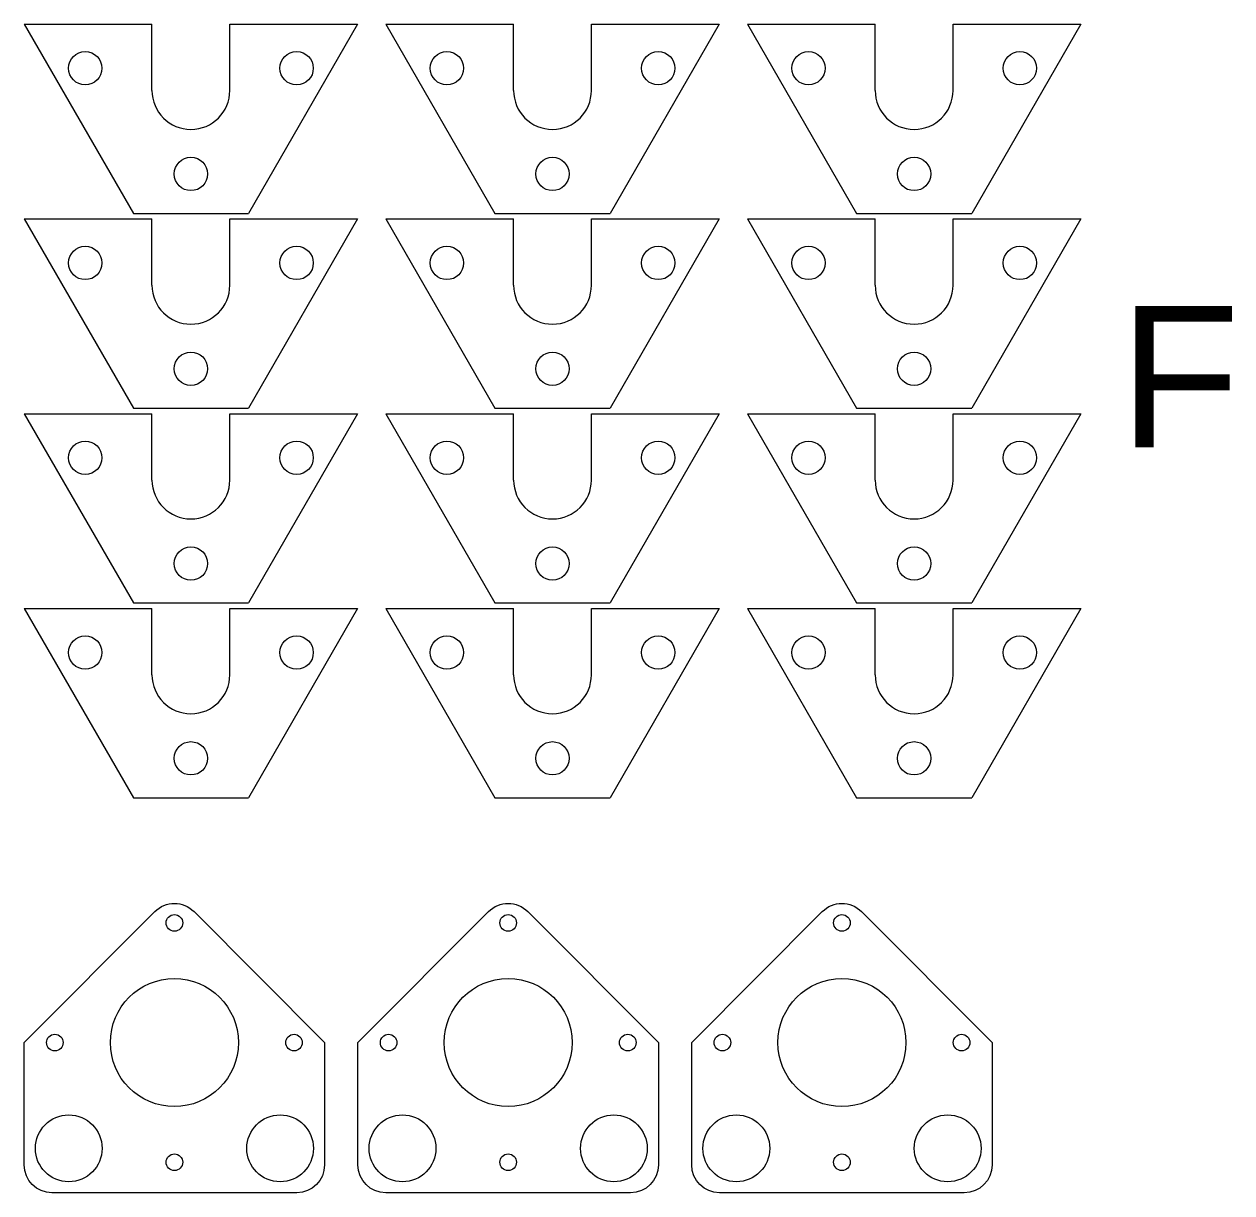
# Model space of a CAD drawing. Header units: millimetres. Extents: x -299 to 252, y -245 to 245.
# Drawn here: x 35 to 252.1, y 35 to 245 of the extents above; entities that cross this region are included whole.
import ezdxf

# ---------------------------------------------------------------- set-up
doc = ezdxf.new("R2010")
doc.units = ezdxf.units.MM
doc.header["$MEASUREMENT"] = 0
doc.styles.add('0', font='arial.ttf', dxfattribs={"height": 1})

msp = doc.modelspace()

# ---------------------------------------------------------------- linework, layer by layer
at = {"lineweight": 9}
for points in [[(35, 244.9986), (35, 244.9986), (54.6293, 210.9986), (54.6293, 210.9986)], [(57.9786, 233.0728), (57.9786, 233.0728), (57.9786, 244.9986), (57.9786, 244.9986)], [(71.9698, 233.0728), (71.9698, 233.0728), (71.9698, 244.9986), (71.9698, 244.9986)], [(94.9485, 244.9986), (94.9485, 244.9986), (75.3192, 210.9986), (75.3192, 210.9986)], [(100, 244.9986), (100, 244.9986), (119.6293, 210.9986), (119.6293, 210.9986)], [(122.9786, 233.0728), (122.9786, 233.0728), (122.9786, 244.9986), (122.9786, 244.9986)], [(136.9698, 233.0728), (136.9698, 233.0728), (136.9698, 244.9986), (136.9698, 244.9986)], [(159.9485, 244.9986), (159.9485, 244.9986), (140.3192, 210.9986), (140.3192, 210.9986)], [(165, 244.9986), (165, 244.9986), (184.6293, 210.9986), (184.6293, 210.9986)], [(187.9786, 233.0728), (187.9786, 233.0728), (187.9786, 244.9986), (187.9786, 244.9986)], [(201.9698, 233.0728), (201.9698, 233.0728), (201.9698, 244.9986), (201.9698, 244.9986)], [(224.9485, 244.9986), (224.9485, 244.9986), (205.3192, 210.9986), (205.3192, 210.9986)], [(35, 209.9986), (35, 209.9986), (54.6293, 175.9986), (54.6293, 175.9986)], [(57.9786, 198.0728), (57.9786, 198.0728), (57.9786, 209.9986), (57.9786, 209.9986)], [(71.9698, 198.0728), (71.9698, 198.0728), (71.9698, 209.9986), (71.9698, 209.9986)], [(94.9485, 209.9986), (94.9485, 209.9986), (75.3192, 175.9986), (75.3192, 175.9986)], [(100, 209.9986), (100, 209.9986), (119.6293, 175.9986), (119.6293, 175.9986)], [(122.9786, 198.0728), (122.9786, 198.0728), (122.9786, 209.9986), (122.9786, 209.9986)], [(136.9698, 198.0728), (136.9698, 198.0728), (136.9698, 209.9986), (136.9698, 209.9986)], [(159.9485, 209.9986), (159.9485, 209.9986), (140.3192, 175.9986), (140.3192, 175.9986)], [(165, 209.9986), (165, 209.9986), (184.6293, 175.9986), (184.6293, 175.9986)], [(187.9786, 198.0728), (187.9786, 198.0728), (187.9786, 209.9986), (187.9786, 209.9986)], [(201.9698, 198.0728), (201.9698, 198.0728), (201.9698, 209.9986), (201.9698, 209.9986)], [(224.9485, 209.9986), (224.9485, 209.9986), (205.3192, 175.9986), (205.3192, 175.9986)], [(35, 174.9986), (35, 174.9986), (54.6293, 140.9986), (54.6293, 140.9986)], [(57.9786, 163.0728), (57.9786, 163.0728), (57.9786, 174.9986), (57.9786, 174.9986)], [(71.9698, 163.0728), (71.9698, 163.0728), (71.9698, 174.9986), (71.9698, 174.9986)], [(94.9485, 174.9986), (94.9485, 174.9986), (75.3192, 140.9986), (75.3192, 140.9986)], [(100, 174.9986), (100, 174.9986), (119.6293, 140.9986), (119.6293, 140.9986)], [(122.9786, 163.0728), (122.9786, 163.0728), (122.9786, 174.9986), (122.9786, 174.9986)], [(136.9698, 163.0728), (136.9698, 163.0728), (136.9698, 174.9986), (136.9698, 174.9986)], [(159.9485, 174.9986), (159.9485, 174.9986), (140.3192, 140.9986), (140.3192, 140.9986)], [(165, 174.9986), (165, 174.9986), (184.6293, 140.9986), (184.6293, 140.9986)], [(187.9786, 163.0728), (187.9786, 163.0728), (187.9786, 174.9986), (187.9786, 174.9986)], [(201.9698, 163.0728), (201.9698, 163.0728), (201.9698, 174.9986), (201.9698, 174.9986)], [(224.9485, 174.9986), (224.9485, 174.9986), (205.3192, 140.9986), (205.3192, 140.9986)], [(35, 139.9986), (35, 139.9986), (54.6293, 105.9986), (54.6293, 105.9986)], [(57.9786, 128.0728), (57.9786, 128.0728), (57.9786, 139.9986), (57.9786, 139.9986)], [(71.9698, 128.0728), (71.9698, 128.0728), (71.9698, 139.9986), (71.9698, 139.9986)], [(94.9485, 139.9986), (94.9485, 139.9986), (75.3192, 105.9986), (75.3192, 105.9986)], [(100, 139.9986), (100, 139.9986), (119.6293, 105.9986), (119.6293, 105.9986)], [(122.9786, 128.0728), (122.9786, 128.0728), (122.9786, 139.9986), (122.9786, 139.9986)], [(136.9698, 128.0728), (136.9698, 128.0728), (136.9698, 139.9986), (136.9698, 139.9986)], [(159.9485, 139.9986), (159.9485, 139.9986), (140.3192, 105.9986), (140.3192, 105.9986)], [(165, 139.9986), (165, 139.9986), (184.6293, 105.9986), (184.6293, 105.9986)], [(187.9786, 128.0728), (187.9786, 128.0728), (187.9786, 139.9986), (187.9786, 139.9986)], [(201.9698, 128.0728), (201.9698, 128.0728), (201.9698, 139.9986), (201.9698, 139.9986)], [(224.9485, 139.9986), (224.9485, 139.9986), (205.3192, 105.9986), (205.3192, 105.9986)]]:
    msp.add_open_spline(points, degree=3, dxfattribs=at)
at = {"color": 250, "lineweight": 9}
for points in [[(35, 244.9986), (35, 244.9986), (57.9786, 244.9986), (57.9786, 244.9986)], [(71.9698, 244.9986), (71.9698, 244.9986), (94.9485, 244.9986), (94.9485, 244.9986)], [(100, 244.9986), (100, 244.9986), (122.9786, 244.9986), (122.9786, 244.9986)], [(136.9698, 244.9986), (136.9698, 244.9986), (159.9485, 244.9986), (159.9485, 244.9986)], [(165, 244.9986), (165, 244.9986), (187.9786, 244.9986), (187.9786, 244.9986)], [(201.9698, 244.9986), (201.9698, 244.9986), (224.9485, 244.9986), (224.9485, 244.9986)], [(54.6293, 210.9986), (54.6293, 210.9986), (75.3192, 210.9986), (75.3192, 210.9986)], [(119.6293, 210.9986), (119.6293, 210.9986), (140.3192, 210.9986), (140.3192, 210.9986)], [(184.6293, 210.9986), (184.6293, 210.9986), (205.3192, 210.9986), (205.3192, 210.9986)], [(35, 209.9986), (35, 209.9986), (57.9786, 209.9986), (57.9786, 209.9986)], [(71.9698, 209.9986), (71.9698, 209.9986), (94.9485, 209.9986), (94.9485, 209.9986)], [(100, 209.9986), (100, 209.9986), (122.9786, 209.9986), (122.9786, 209.9986)], [(136.9698, 209.9986), (136.9698, 209.9986), (159.9485, 209.9986), (159.9485, 209.9986)], [(165, 209.9986), (165, 209.9986), (187.9786, 209.9986), (187.9786, 209.9986)], [(201.9698, 209.9986), (201.9698, 209.9986), (224.9485, 209.9986), (224.9485, 209.9986)], [(54.6293, 175.9986), (54.6293, 175.9986), (75.3192, 175.9986), (75.3192, 175.9986)], [(119.6293, 175.9986), (119.6293, 175.9986), (140.3192, 175.9986), (140.3192, 175.9986)], [(184.6293, 175.9986), (184.6293, 175.9986), (205.3192, 175.9986), (205.3192, 175.9986)], [(35, 174.9986), (35, 174.9986), (57.9786, 174.9986), (57.9786, 174.9986)], [(71.9698, 174.9986), (71.9698, 174.9986), (94.9485, 174.9986), (94.9485, 174.9986)], [(100, 174.9986), (100, 174.9986), (122.9786, 174.9986), (122.9786, 174.9986)], [(136.9698, 174.9986), (136.9698, 174.9986), (159.9485, 174.9986), (159.9485, 174.9986)], [(165, 174.9986), (165, 174.9986), (187.9786, 174.9986), (187.9786, 174.9986)], [(201.9698, 174.9986), (201.9698, 174.9986), (224.9485, 174.9986), (224.9485, 174.9986)], [(35, 139.9986), (35, 139.9986), (57.9786, 139.9986), (57.9786, 139.9986)], [(54.6293, 140.9986), (54.6293, 140.9986), (75.3192, 140.9986), (75.3192, 140.9986)], [(71.9698, 139.9986), (71.9698, 139.9986), (94.9485, 139.9986), (94.9485, 139.9986)], [(100, 139.9986), (100, 139.9986), (122.9786, 139.9986), (122.9786, 139.9986)], [(119.6293, 140.9986), (119.6293, 140.9986), (140.3192, 140.9986), (140.3192, 140.9986)], [(136.9698, 139.9986), (136.9698, 139.9986), (159.9485, 139.9986), (159.9485, 139.9986)], [(165, 139.9986), (165, 139.9986), (187.9786, 139.9986), (187.9786, 139.9986)], [(184.6293, 140.9986), (184.6293, 140.9986), (205.3192, 140.9986), (205.3192, 140.9986)], [(201.9698, 139.9986), (201.9698, 139.9986), (224.9485, 139.9986), (224.9485, 139.9986)], [(54.6293, 105.9986), (54.6293, 105.9986), (75.3192, 105.9986), (75.3192, 105.9986)], [(119.6293, 105.9986), (119.6293, 105.9986), (140.3192, 105.9986), (140.3192, 105.9986)], [(184.6293, 105.9986), (184.6293, 105.9986), (205.3192, 105.9986), (205.3192, 105.9986)]]:
    msp.add_open_spline(points, degree=3, dxfattribs=at)
at = {"lineweight": 9}
for points, knots in [([(48.9828, 237.0839), (48.9828, 238.7381), (47.6419, 240.079), (45.9877, 240.079), (45.9877, 240.079), (44.3336, 240.079), (42.9926, 238.7381), (42.9926, 237.0839), (42.9926, 237.0839), (42.9926, 235.4298), (44.3336, 234.0888), (45.9877, 234.0888), (45.9877, 234.0888), (47.6419, 234.0888), (48.9828, 235.4298), (48.9828, 237.0839)], [0, 0, 0, 0, 0.2, 0.2, 0.2, 0.2, 0.4, 0.4, 0.4, 0.4, 0.6, 0.6, 0.6, 0.6, 1, 1, 1, 1]), ([(86.977, 237.0839), (86.977, 238.7381), (85.636, 240.079), (83.9819, 240.079), (83.9819, 240.079), (82.3278, 240.079), (80.9868, 238.7381), (80.9868, 237.0839), (80.9868, 237.0839), (80.9868, 235.4298), (82.3278, 234.0888), (83.9819, 234.0888), (83.9819, 234.0888), (85.636, 234.0888), (86.977, 235.4298), (86.977, 237.0839)], [0, 0, 0, 0, 0.2, 0.2, 0.2, 0.2, 0.4, 0.4, 0.4, 0.4, 0.6, 0.6, 0.6, 0.6, 1, 1, 1, 1]), ([(113.9828, 237.0839), (113.9828, 238.7381), (112.6419, 240.079), (110.9877, 240.079), (110.9877, 240.079), (109.3336, 240.079), (107.9926, 238.7381), (107.9926, 237.0839), (107.9926, 237.0839), (107.9926, 235.4298), (109.3336, 234.0888), (110.9877, 234.0888), (110.9877, 234.0888), (112.6419, 234.0888), (113.9828, 235.4298), (113.9828, 237.0839)], [0, 0, 0, 0, 0.2, 0.2, 0.2, 0.2, 0.4, 0.4, 0.4, 0.4, 0.6, 0.6, 0.6, 0.6, 1, 1, 1, 1]), ([(151.977, 237.0839), (151.977, 238.7381), (150.636, 240.079), (148.9819, 240.079), (148.9819, 240.079), (147.3278, 240.079), (145.9868, 238.7381), (145.9868, 237.0839), (145.9868, 237.0839), (145.9868, 235.4298), (147.3278, 234.0888), (148.9819, 234.0888), (148.9819, 234.0888), (150.636, 234.0888), (151.977, 235.4298), (151.977, 237.0839)], [0, 0, 0, 0, 0.2, 0.2, 0.2, 0.2, 0.4, 0.4, 0.4, 0.4, 0.6, 0.6, 0.6, 0.6, 1, 1, 1, 1]), ([(178.9828, 237.0839), (178.9828, 238.7381), (177.6419, 240.079), (175.9877, 240.079), (175.9877, 240.079), (174.3336, 240.079), (172.9926, 238.7381), (172.9926, 237.0839), (172.9926, 237.0839), (172.9926, 235.4298), (174.3336, 234.0888), (175.9877, 234.0888), (175.9877, 234.0888), (177.6419, 234.0888), (178.9828, 235.4298), (178.9828, 237.0839)], [0, 0, 0, 0, 0.2, 0.2, 0.2, 0.2, 0.4, 0.4, 0.4, 0.4, 0.6, 0.6, 0.6, 0.6, 1, 1, 1, 1]), ([(216.977, 237.0839), (216.977, 238.7381), (215.636, 240.079), (213.9819, 240.079), (213.9819, 240.079), (212.3278, 240.079), (210.9868, 238.7381), (210.9868, 237.0839), (210.9868, 237.0839), (210.9868, 235.4298), (212.3278, 234.0888), (213.9819, 234.0888), (213.9819, 234.0888), (215.636, 234.0888), (216.977, 235.4298), (216.977, 237.0839)], [0, 0, 0, 0, 0.2, 0.2, 0.2, 0.2, 0.4, 0.4, 0.4, 0.4, 0.6, 0.6, 0.6, 0.6, 1, 1, 1, 1]), ([(57.9786, 233.0834), (57.9786, 229.2198), (61.1107, 226.0878), (64.9742, 226.0878), (64.9742, 226.0878), (68.8378, 226.0878), (71.9698, 229.2198), (71.9698, 233.0834)], [0, 0, 0, 0, 0.33333333, 0.33333333, 0.33333333, 0.33333333, 1, 1, 1, 1]), ([(122.9786, 233.0834), (122.9786, 229.2198), (126.1107, 226.0878), (129.9742, 226.0878), (129.9742, 226.0878), (133.8378, 226.0878), (136.9698, 229.2198), (136.9698, 233.0834)], [0, 0, 0, 0, 0.33333333, 0.33333333, 0.33333333, 0.33333333, 1, 1, 1, 1]), ([(187.9786, 233.0834), (187.9786, 229.2198), (191.1107, 226.0878), (194.9742, 226.0878), (194.9742, 226.0878), (198.8378, 226.0878), (201.9698, 229.2198), (201.9698, 233.0834)], [0, 0, 0, 0, 0.33333333, 0.33333333, 0.33333333, 0.33333333, 1, 1, 1, 1]), ([(67.9693, 218.0763), (67.9693, 219.7304), (66.6284, 221.0713), (64.9742, 221.0713), (64.9742, 221.0713), (63.3201, 221.0713), (61.9791, 219.7304), (61.9791, 218.0763), (61.9791, 218.0763), (61.9791, 216.4221), (63.3201, 215.0812), (64.9742, 215.0812), (64.9742, 215.0812), (66.6284, 215.0812), (67.9693, 216.4221), (67.9693, 218.0763)], [0, 0, 0, 0, 0.2, 0.2, 0.2, 0.2, 0.4, 0.4, 0.4, 0.4, 0.6, 0.6, 0.6, 0.6, 1, 1, 1, 1]), ([(132.9693, 218.0763), (132.9693, 219.7304), (131.6284, 221.0713), (129.9742, 221.0713), (129.9742, 221.0713), (128.3201, 221.0713), (126.9791, 219.7304), (126.9791, 218.0763), (126.9791, 218.0763), (126.9791, 216.4221), (128.3201, 215.0812), (129.9742, 215.0812), (129.9742, 215.0812), (131.6284, 215.0812), (132.9693, 216.4221), (132.9693, 218.0763)], [0, 0, 0, 0, 0.2, 0.2, 0.2, 0.2, 0.4, 0.4, 0.4, 0.4, 0.6, 0.6, 0.6, 0.6, 1, 1, 1, 1]), ([(197.9693, 218.0763), (197.9693, 219.7304), (196.6284, 221.0713), (194.9742, 221.0713), (194.9742, 221.0713), (193.3201, 221.0713), (191.9791, 219.7304), (191.9791, 218.0763), (191.9791, 218.0763), (191.9791, 216.4221), (193.3201, 215.0812), (194.9742, 215.0812), (194.9742, 215.0812), (196.6284, 215.0812), (197.9693, 216.4221), (197.9693, 218.0763)], [0, 0, 0, 0, 0.2, 0.2, 0.2, 0.2, 0.4, 0.4, 0.4, 0.4, 0.6, 0.6, 0.6, 0.6, 1, 1, 1, 1]), ([(48.9828, 202.0839), (48.9828, 203.7381), (47.6419, 205.079), (45.9877, 205.079), (45.9877, 205.079), (44.3336, 205.079), (42.9926, 203.7381), (42.9926, 202.0839), (42.9926, 202.0839), (42.9926, 200.4298), (44.3336, 199.0888), (45.9877, 199.0888), (45.9877, 199.0888), (47.6419, 199.0888), (48.9828, 200.4298), (48.9828, 202.0839)], [0, 0, 0, 0, 0.2, 0.2, 0.2, 0.2, 0.4, 0.4, 0.4, 0.4, 0.6, 0.6, 0.6, 0.6, 1, 1, 1, 1]), ([(86.977, 202.0839), (86.977, 203.7381), (85.636, 205.079), (83.9819, 205.079), (83.9819, 205.079), (82.3278, 205.079), (80.9868, 203.7381), (80.9868, 202.0839), (80.9868, 202.0839), (80.9868, 200.4298), (82.3278, 199.0888), (83.9819, 199.0888), (83.9819, 199.0888), (85.636, 199.0888), (86.977, 200.4298), (86.977, 202.0839)], [0, 0, 0, 0, 0.2, 0.2, 0.2, 0.2, 0.4, 0.4, 0.4, 0.4, 0.6, 0.6, 0.6, 0.6, 1, 1, 1, 1]), ([(113.9828, 202.0839), (113.9828, 203.7381), (112.6419, 205.079), (110.9877, 205.079), (110.9877, 205.079), (109.3336, 205.079), (107.9926, 203.7381), (107.9926, 202.0839), (107.9926, 202.0839), (107.9926, 200.4298), (109.3336, 199.0888), (110.9877, 199.0888), (110.9877, 199.0888), (112.6419, 199.0888), (113.9828, 200.4298), (113.9828, 202.0839)], [0, 0, 0, 0, 0.2, 0.2, 0.2, 0.2, 0.4, 0.4, 0.4, 0.4, 0.6, 0.6, 0.6, 0.6, 1, 1, 1, 1]), ([(151.977, 202.0839), (151.977, 203.7381), (150.636, 205.079), (148.9819, 205.079), (148.9819, 205.079), (147.3278, 205.079), (145.9868, 203.7381), (145.9868, 202.0839), (145.9868, 202.0839), (145.9868, 200.4298), (147.3278, 199.0888), (148.9819, 199.0888), (148.9819, 199.0888), (150.636, 199.0888), (151.977, 200.4298), (151.977, 202.0839)], [0, 0, 0, 0, 0.2, 0.2, 0.2, 0.2, 0.4, 0.4, 0.4, 0.4, 0.6, 0.6, 0.6, 0.6, 1, 1, 1, 1]), ([(178.9828, 202.0839), (178.9828, 203.7381), (177.6419, 205.079), (175.9877, 205.079), (175.9877, 205.079), (174.3336, 205.079), (172.9926, 203.7381), (172.9926, 202.0839), (172.9926, 202.0839), (172.9926, 200.4298), (174.3336, 199.0888), (175.9877, 199.0888), (175.9877, 199.0888), (177.6419, 199.0888), (178.9828, 200.4298), (178.9828, 202.0839)], [0, 0, 0, 0, 0.2, 0.2, 0.2, 0.2, 0.4, 0.4, 0.4, 0.4, 0.6, 0.6, 0.6, 0.6, 1, 1, 1, 1]), ([(216.977, 202.0839), (216.977, 203.7381), (215.636, 205.079), (213.9819, 205.079), (213.9819, 205.079), (212.3278, 205.079), (210.9868, 203.7381), (210.9868, 202.0839), (210.9868, 202.0839), (210.9868, 200.4298), (212.3278, 199.0888), (213.9819, 199.0888), (213.9819, 199.0888), (215.636, 199.0888), (216.977, 200.4298), (216.977, 202.0839)], [0, 0, 0, 0, 0.2, 0.2, 0.2, 0.2, 0.4, 0.4, 0.4, 0.4, 0.6, 0.6, 0.6, 0.6, 1, 1, 1, 1]), ([(57.9786, 198.0834), (57.9786, 194.2198), (61.1107, 191.0878), (64.9742, 191.0878), (64.9742, 191.0878), (68.8378, 191.0878), (71.9698, 194.2198), (71.9698, 198.0834)], [0, 0, 0, 0, 0.33333333, 0.33333333, 0.33333333, 0.33333333, 1, 1, 1, 1]), ([(122.9786, 198.0834), (122.9786, 194.2198), (126.1107, 191.0878), (129.9742, 191.0878), (129.9742, 191.0878), (133.8378, 191.0878), (136.9698, 194.2198), (136.9698, 198.0834)], [0, 0, 0, 0, 0.33333333, 0.33333333, 0.33333333, 0.33333333, 1, 1, 1, 1]), ([(187.9786, 198.0834), (187.9786, 194.2198), (191.1107, 191.0878), (194.9742, 191.0878), (194.9742, 191.0878), (198.8378, 191.0878), (201.9698, 194.2198), (201.9698, 198.0834)], [0, 0, 0, 0, 0.33333333, 0.33333333, 0.33333333, 0.33333333, 1, 1, 1, 1]), ([(67.9693, 183.0763), (67.9693, 184.7304), (66.6284, 186.0713), (64.9742, 186.0713), (64.9742, 186.0713), (63.3201, 186.0713), (61.9791, 184.7304), (61.9791, 183.0763), (61.9791, 183.0763), (61.9791, 181.4221), (63.3201, 180.0812), (64.9742, 180.0812), (64.9742, 180.0812), (66.6284, 180.0812), (67.9693, 181.4221), (67.9693, 183.0763)], [0, 0, 0, 0, 0.2, 0.2, 0.2, 0.2, 0.4, 0.4, 0.4, 0.4, 0.6, 0.6, 0.6, 0.6, 1, 1, 1, 1]), ([(132.9693, 183.0763), (132.9693, 184.7304), (131.6284, 186.0713), (129.9742, 186.0713), (129.9742, 186.0713), (128.3201, 186.0713), (126.9791, 184.7304), (126.9791, 183.0763), (126.9791, 183.0763), (126.9791, 181.4221), (128.3201, 180.0812), (129.9742, 180.0812), (129.9742, 180.0812), (131.6284, 180.0812), (132.9693, 181.4221), (132.9693, 183.0763)], [0, 0, 0, 0, 0.2, 0.2, 0.2, 0.2, 0.4, 0.4, 0.4, 0.4, 0.6, 0.6, 0.6, 0.6, 1, 1, 1, 1]), ([(197.9693, 183.0763), (197.9693, 184.7304), (196.6284, 186.0713), (194.9742, 186.0713), (194.9742, 186.0713), (193.3201, 186.0713), (191.9791, 184.7304), (191.9791, 183.0763), (191.9791, 183.0763), (191.9791, 181.4221), (193.3201, 180.0812), (194.9742, 180.0812), (194.9742, 180.0812), (196.6284, 180.0812), (197.9693, 181.4221), (197.9693, 183.0763)], [0, 0, 0, 0, 0.2, 0.2, 0.2, 0.2, 0.4, 0.4, 0.4, 0.4, 0.6, 0.6, 0.6, 0.6, 1, 1, 1, 1]), ([(48.9828, 167.0839), (48.9828, 168.7381), (47.6419, 170.079), (45.9877, 170.079), (45.9877, 170.079), (44.3336, 170.079), (42.9926, 168.7381), (42.9926, 167.0839), (42.9926, 167.0839), (42.9926, 165.4298), (44.3336, 164.0888), (45.9877, 164.0888), (45.9877, 164.0888), (47.6419, 164.0888), (48.9828, 165.4298), (48.9828, 167.0839)], [0, 0, 0, 0, 0.2, 0.2, 0.2, 0.2, 0.4, 0.4, 0.4, 0.4, 0.6, 0.6, 0.6, 0.6, 1, 1, 1, 1]), ([(86.977, 167.0839), (86.977, 168.7381), (85.636, 170.079), (83.9819, 170.079), (83.9819, 170.079), (82.3278, 170.079), (80.9868, 168.7381), (80.9868, 167.0839), (80.9868, 167.0839), (80.9868, 165.4298), (82.3278, 164.0888), (83.9819, 164.0888), (83.9819, 164.0888), (85.636, 164.0888), (86.977, 165.4298), (86.977, 167.0839)], [0, 0, 0, 0, 0.2, 0.2, 0.2, 0.2, 0.4, 0.4, 0.4, 0.4, 0.6, 0.6, 0.6, 0.6, 1, 1, 1, 1]), ([(113.9828, 167.0839), (113.9828, 168.7381), (112.6419, 170.079), (110.9877, 170.079), (110.9877, 170.079), (109.3336, 170.079), (107.9926, 168.7381), (107.9926, 167.0839), (107.9926, 167.0839), (107.9926, 165.4298), (109.3336, 164.0888), (110.9877, 164.0888), (110.9877, 164.0888), (112.6419, 164.0888), (113.9828, 165.4298), (113.9828, 167.0839)], [0, 0, 0, 0, 0.2, 0.2, 0.2, 0.2, 0.4, 0.4, 0.4, 0.4, 0.6, 0.6, 0.6, 0.6, 1, 1, 1, 1]), ([(151.977, 167.0839), (151.977, 168.7381), (150.636, 170.079), (148.9819, 170.079), (148.9819, 170.079), (147.3278, 170.079), (145.9868, 168.7381), (145.9868, 167.0839), (145.9868, 167.0839), (145.9868, 165.4298), (147.3278, 164.0888), (148.9819, 164.0888), (148.9819, 164.0888), (150.636, 164.0888), (151.977, 165.4298), (151.977, 167.0839)], [0, 0, 0, 0, 0.2, 0.2, 0.2, 0.2, 0.4, 0.4, 0.4, 0.4, 0.6, 0.6, 0.6, 0.6, 1, 1, 1, 1]), ([(178.9828, 167.0839), (178.9828, 168.7381), (177.6419, 170.079), (175.9877, 170.079), (175.9877, 170.079), (174.3336, 170.079), (172.9926, 168.7381), (172.9926, 167.0839), (172.9926, 167.0839), (172.9926, 165.4298), (174.3336, 164.0888), (175.9877, 164.0888), (175.9877, 164.0888), (177.6419, 164.0888), (178.9828, 165.4298), (178.9828, 167.0839)], [0, 0, 0, 0, 0.2, 0.2, 0.2, 0.2, 0.4, 0.4, 0.4, 0.4, 0.6, 0.6, 0.6, 0.6, 1, 1, 1, 1]), ([(216.977, 167.0839), (216.977, 168.7381), (215.636, 170.079), (213.9819, 170.079), (213.9819, 170.079), (212.3278, 170.079), (210.9868, 168.7381), (210.9868, 167.0839), (210.9868, 167.0839), (210.9868, 165.4298), (212.3278, 164.0888), (213.9819, 164.0888), (213.9819, 164.0888), (215.636, 164.0888), (216.977, 165.4298), (216.977, 167.0839)], [0, 0, 0, 0, 0.2, 0.2, 0.2, 0.2, 0.4, 0.4, 0.4, 0.4, 0.6, 0.6, 0.6, 0.6, 1, 1, 1, 1]), ([(57.9786, 163.0834), (57.9786, 159.2198), (61.1107, 156.0878), (64.9742, 156.0878), (64.9742, 156.0878), (68.8378, 156.0878), (71.9698, 159.2198), (71.9698, 163.0834)], [0, 0, 0, 0, 0.33333333, 0.33333333, 0.33333333, 0.33333333, 1, 1, 1, 1]), ([(122.9786, 163.0834), (122.9786, 159.2198), (126.1107, 156.0878), (129.9742, 156.0878), (129.9742, 156.0878), (133.8378, 156.0878), (136.9698, 159.2198), (136.9698, 163.0834)], [0, 0, 0, 0, 0.33333333, 0.33333333, 0.33333333, 0.33333333, 1, 1, 1, 1]), ([(187.9786, 163.0834), (187.9786, 159.2198), (191.1107, 156.0878), (194.9742, 156.0878), (194.9742, 156.0878), (198.8378, 156.0878), (201.9698, 159.2198), (201.9698, 163.0834)], [0, 0, 0, 0, 0.33333333, 0.33333333, 0.33333333, 0.33333333, 1, 1, 1, 1]), ([(67.9693, 148.0763), (67.9693, 149.7304), (66.6284, 151.0713), (64.9742, 151.0713), (64.9742, 151.0713), (63.3201, 151.0713), (61.9791, 149.7304), (61.9791, 148.0763), (61.9791, 148.0763), (61.9791, 146.4221), (63.3201, 145.0812), (64.9742, 145.0812), (64.9742, 145.0812), (66.6284, 145.0812), (67.9693, 146.4221), (67.9693, 148.0763)], [0, 0, 0, 0, 0.2, 0.2, 0.2, 0.2, 0.4, 0.4, 0.4, 0.4, 0.6, 0.6, 0.6, 0.6, 1, 1, 1, 1]), ([(132.9693, 148.0763), (132.9693, 149.7304), (131.6284, 151.0713), (129.9742, 151.0713), (129.9742, 151.0713), (128.3201, 151.0713), (126.9791, 149.7304), (126.9791, 148.0763), (126.9791, 148.0763), (126.9791, 146.4221), (128.3201, 145.0812), (129.9742, 145.0812), (129.9742, 145.0812), (131.6284, 145.0812), (132.9693, 146.4221), (132.9693, 148.0763)], [0, 0, 0, 0, 0.2, 0.2, 0.2, 0.2, 0.4, 0.4, 0.4, 0.4, 0.6, 0.6, 0.6, 0.6, 1, 1, 1, 1]), ([(197.9693, 148.0763), (197.9693, 149.7304), (196.6284, 151.0713), (194.9742, 151.0713), (194.9742, 151.0713), (193.3201, 151.0713), (191.9791, 149.7304), (191.9791, 148.0763), (191.9791, 148.0763), (191.9791, 146.4221), (193.3201, 145.0812), (194.9742, 145.0812), (194.9742, 145.0812), (196.6284, 145.0812), (197.9693, 146.4221), (197.9693, 148.0763)], [0, 0, 0, 0, 0.2, 0.2, 0.2, 0.2, 0.4, 0.4, 0.4, 0.4, 0.6, 0.6, 0.6, 0.6, 1, 1, 1, 1]), ([(48.9828, 132.0839), (48.9828, 133.7381), (47.6419, 135.079), (45.9877, 135.079), (45.9877, 135.079), (44.3336, 135.079), (42.9926, 133.7381), (42.9926, 132.0839), (42.9926, 132.0839), (42.9926, 130.4298), (44.3336, 129.0888), (45.9877, 129.0888), (45.9877, 129.0888), (47.6419, 129.0888), (48.9828, 130.4298), (48.9828, 132.0839)], [0, 0, 0, 0, 0.2, 0.2, 0.2, 0.2, 0.4, 0.4, 0.4, 0.4, 0.6, 0.6, 0.6, 0.6, 1, 1, 1, 1]), ([(86.977, 132.0839), (86.977, 133.7381), (85.636, 135.079), (83.9819, 135.079), (83.9819, 135.079), (82.3278, 135.079), (80.9868, 133.7381), (80.9868, 132.0839), (80.9868, 132.0839), (80.9868, 130.4298), (82.3278, 129.0888), (83.9819, 129.0888), (83.9819, 129.0888), (85.636, 129.0888), (86.977, 130.4298), (86.977, 132.0839)], [0, 0, 0, 0, 0.2, 0.2, 0.2, 0.2, 0.4, 0.4, 0.4, 0.4, 0.6, 0.6, 0.6, 0.6, 1, 1, 1, 1]), ([(113.9828, 132.0839), (113.9828, 133.7381), (112.6419, 135.079), (110.9877, 135.079), (110.9877, 135.079), (109.3336, 135.079), (107.9926, 133.7381), (107.9926, 132.0839), (107.9926, 132.0839), (107.9926, 130.4298), (109.3336, 129.0888), (110.9877, 129.0888), (110.9877, 129.0888), (112.6419, 129.0888), (113.9828, 130.4298), (113.9828, 132.0839)], [0, 0, 0, 0, 0.2, 0.2, 0.2, 0.2, 0.4, 0.4, 0.4, 0.4, 0.6, 0.6, 0.6, 0.6, 1, 1, 1, 1]), ([(151.977, 132.0839), (151.977, 133.7381), (150.636, 135.079), (148.9819, 135.079), (148.9819, 135.079), (147.3278, 135.079), (145.9868, 133.7381), (145.9868, 132.0839), (145.9868, 132.0839), (145.9868, 130.4298), (147.3278, 129.0888), (148.9819, 129.0888), (148.9819, 129.0888), (150.636, 129.0888), (151.977, 130.4298), (151.977, 132.0839)], [0, 0, 0, 0, 0.2, 0.2, 0.2, 0.2, 0.4, 0.4, 0.4, 0.4, 0.6, 0.6, 0.6, 0.6, 1, 1, 1, 1]), ([(178.9828, 132.0839), (178.9828, 133.7381), (177.6419, 135.079), (175.9877, 135.079), (175.9877, 135.079), (174.3336, 135.079), (172.9926, 133.7381), (172.9926, 132.0839), (172.9926, 132.0839), (172.9926, 130.4298), (174.3336, 129.0888), (175.9877, 129.0888), (175.9877, 129.0888), (177.6419, 129.0888), (178.9828, 130.4298), (178.9828, 132.0839)], [0, 0, 0, 0, 0.2, 0.2, 0.2, 0.2, 0.4, 0.4, 0.4, 0.4, 0.6, 0.6, 0.6, 0.6, 1, 1, 1, 1]), ([(216.977, 132.0839), (216.977, 133.7381), (215.636, 135.079), (213.9819, 135.079), (213.9819, 135.079), (212.3278, 135.079), (210.9868, 133.7381), (210.9868, 132.0839), (210.9868, 132.0839), (210.9868, 130.4298), (212.3278, 129.0888), (213.9819, 129.0888), (213.9819, 129.0888), (215.636, 129.0888), (216.977, 130.4298), (216.977, 132.0839)], [0, 0, 0, 0, 0.2, 0.2, 0.2, 0.2, 0.4, 0.4, 0.4, 0.4, 0.6, 0.6, 0.6, 0.6, 1, 1, 1, 1]), ([(57.9786, 128.0834), (57.9786, 124.2198), (61.1107, 121.0878), (64.9742, 121.0878), (64.9742, 121.0878), (68.8378, 121.0878), (71.9698, 124.2198), (71.9698, 128.0834)], [0, 0, 0, 0, 0.33333333, 0.33333333, 0.33333333, 0.33333333, 1, 1, 1, 1]), ([(122.9786, 128.0834), (122.9786, 124.2198), (126.1107, 121.0878), (129.9742, 121.0878), (129.9742, 121.0878), (133.8378, 121.0878), (136.9698, 124.2198), (136.9698, 128.0834)], [0, 0, 0, 0, 0.33333333, 0.33333333, 0.33333333, 0.33333333, 1, 1, 1, 1]), ([(187.9786, 128.0834), (187.9786, 124.2198), (191.1107, 121.0878), (194.9742, 121.0878), (194.9742, 121.0878), (198.8378, 121.0878), (201.9698, 124.2198), (201.9698, 128.0834)], [0, 0, 0, 0, 0.33333333, 0.33333333, 0.33333333, 0.33333333, 1, 1, 1, 1]), ([(67.9693, 113.0763), (67.9693, 114.7304), (66.6284, 116.0713), (64.9742, 116.0713), (64.9742, 116.0713), (63.3201, 116.0713), (61.9791, 114.7304), (61.9791, 113.0763), (61.9791, 113.0763), (61.9791, 111.4221), (63.3201, 110.0812), (64.9742, 110.0812), (64.9742, 110.0812), (66.6284, 110.0812), (67.9693, 111.4221), (67.9693, 113.0763)], [0, 0, 0, 0, 0.2, 0.2, 0.2, 0.2, 0.4, 0.4, 0.4, 0.4, 0.6, 0.6, 0.6, 0.6, 1, 1, 1, 1]), ([(132.9693, 113.0763), (132.9693, 114.7304), (131.6284, 116.0713), (129.9742, 116.0713), (129.9742, 116.0713), (128.3201, 116.0713), (126.9791, 114.7304), (126.9791, 113.0763), (126.9791, 113.0763), (126.9791, 111.4221), (128.3201, 110.0812), (129.9742, 110.0812), (129.9742, 110.0812), (131.6284, 110.0812), (132.9693, 111.4221), (132.9693, 113.0763)], [0, 0, 0, 0, 0.2, 0.2, 0.2, 0.2, 0.4, 0.4, 0.4, 0.4, 0.6, 0.6, 0.6, 0.6, 1, 1, 1, 1]), ([(197.9693, 113.0763), (197.9693, 114.7304), (196.6284, 116.0713), (194.9742, 116.0713), (194.9742, 116.0713), (193.3201, 116.0713), (191.9791, 114.7304), (191.9791, 113.0763), (191.9791, 113.0763), (191.9791, 111.4221), (193.3201, 110.0812), (194.9742, 110.0812), (194.9742, 110.0812), (196.6284, 110.0812), (197.9693, 111.4221), (197.9693, 113.0763)], [0, 0, 0, 0, 0.2, 0.2, 0.2, 0.2, 0.4, 0.4, 0.4, 0.4, 0.6, 0.6, 0.6, 0.6, 1, 1, 1, 1]), ([(35, 62.039), (35, 62.039), (35, 40.0072), (35, 40.0072), (35, 40.0072), (35, 37.2493), (37.2461, 35), (40, 35), (40, 35), (40, 35), (84, 35), (84, 35), (84, 35), (86.7539, 35), (89, 37.2493), (89, 40.0072), (89, 40.0072), (89, 40.0072), (89, 62.039), (89, 62.039), (89, 62.039), (89, 62.039), (65.5355, 85.5374), (65.5355, 85.5374), (65.5355, 85.5374), (63.5882, 87.4875), (60.4118, 87.4875), (58.4645, 85.5374), (58.4645, 85.5374), (58.4645, 85.5374), (35, 62.039), (35, 62.039)], [0, 0, 0, 0, 0.11111111, 0.11111111, 0.11111111, 0.11111111, 0.22222222, 0.22222222, 0.22222222, 0.22222222, 0.33333333, 0.33333333, 0.33333333, 0.33333333, 0.44444444, 0.44444444, 0.44444444, 0.44444444, 0.55555556, 0.55555556, 0.55555556, 0.55555556, 0.66666667, 0.66666667, 0.66666667, 0.66666667, 0.77777778, 0.77777778, 0.77777778, 0.77777778, 1, 1, 1, 1]), ([(95, 62.039), (95, 62.039), (95, 40.0072), (95, 40.0072), (95, 40.0072), (95, 37.2493), (97.2461, 35), (100, 35), (100, 35), (100, 35), (144, 35), (144, 35), (144, 35), (146.7539, 35), (149, 37.2493), (149, 40.0072), (149, 40.0072), (149, 40.0072), (149, 62.039), (149, 62.039), (149, 62.039), (149, 62.039), (125.5355, 85.5374), (125.5355, 85.5374), (125.5355, 85.5374), (123.5882, 87.4875), (120.4118, 87.4875), (118.4645, 85.5374), (118.4645, 85.5374), (118.4645, 85.5374), (95, 62.039), (95, 62.039)], [0, 0, 0, 0, 0.11111111, 0.11111111, 0.11111111, 0.11111111, 0.22222222, 0.22222222, 0.22222222, 0.22222222, 0.33333333, 0.33333333, 0.33333333, 0.33333333, 0.44444444, 0.44444444, 0.44444444, 0.44444444, 0.55555556, 0.55555556, 0.55555556, 0.55555556, 0.66666667, 0.66666667, 0.66666667, 0.66666667, 0.77777778, 0.77777778, 0.77777778, 0.77777778, 1, 1, 1, 1]), ([(155, 62.039), (155, 62.039), (155, 40.0072), (155, 40.0072), (155, 40.0072), (155, 37.2493), (157.2461, 35), (160, 35), (160, 35), (160, 35), (204, 35), (204, 35), (204, 35), (206.7539, 35), (209, 37.2493), (209, 40.0072), (209, 40.0072), (209, 40.0072), (209, 62.039), (209, 62.039), (209, 62.039), (209, 62.039), (185.5355, 85.5374), (185.5355, 85.5374), (185.5355, 85.5374), (183.5882, 87.4875), (180.4118, 87.4875), (178.4645, 85.5374), (178.4645, 85.5374), (178.4645, 85.5374), (155, 62.039), (155, 62.039)], [0, 0, 0, 0, 0.11111111, 0.11111111, 0.11111111, 0.11111111, 0.22222222, 0.22222222, 0.22222222, 0.22222222, 0.33333333, 0.33333333, 0.33333333, 0.33333333, 0.44444444, 0.44444444, 0.44444444, 0.44444444, 0.55555556, 0.55555556, 0.55555556, 0.55555556, 0.66666667, 0.66666667, 0.66666667, 0.66666667, 0.77777778, 0.77777778, 0.77777778, 0.77777778, 1, 1, 1, 1]), ([(62.0019, 82.0149), (62.826, 82.0149), (63.4942, 82.683), (63.4942, 83.5072), (63.4942, 83.5072), (63.4942, 84.3313), (62.826, 84.9994), (62.0019, 84.9994), (62.0019, 84.9994), (61.1778, 84.9994), (60.5097, 84.3313), (60.5097, 83.5072), (60.5097, 83.5072), (60.5097, 82.683), (61.1778, 82.0149), (62.0019, 82.0149)], [0, 0, 0, 0, 0.2, 0.2, 0.2, 0.2, 0.4, 0.4, 0.4, 0.4, 0.6, 0.6, 0.6, 0.6, 1, 1, 1, 1]), ([(122.0019, 82.0149), (122.826, 82.0149), (123.4942, 82.683), (123.4942, 83.5072), (123.4942, 83.5072), (123.4942, 84.3313), (122.826, 84.9994), (122.0019, 84.9994), (122.0019, 84.9994), (121.1778, 84.9994), (120.5097, 84.3313), (120.5097, 83.5072), (120.5097, 83.5072), (120.5097, 82.683), (121.1778, 82.0149), (122.0019, 82.0149)], [0, 0, 0, 0, 0.2, 0.2, 0.2, 0.2, 0.4, 0.4, 0.4, 0.4, 0.6, 0.6, 0.6, 0.6, 1, 1, 1, 1]), ([(182.0019, 82.0149), (182.826, 82.0149), (183.4942, 82.683), (183.4942, 83.5072), (183.4942, 83.5072), (183.4942, 84.3313), (182.826, 84.9994), (182.0019, 84.9994), (182.0019, 84.9994), (181.1778, 84.9994), (180.5097, 84.3313), (180.5097, 83.5072), (180.5097, 83.5072), (180.5097, 82.683), (181.1778, 82.0149), (182.0019, 82.0149)], [0, 0, 0, 0, 0.2, 0.2, 0.2, 0.2, 0.4, 0.4, 0.4, 0.4, 0.6, 0.6, 0.6, 0.6, 1, 1, 1, 1]), ([(62.0019, 50.4977), (68.3554, 50.4977), (73.506, 55.6483), (73.506, 62.0018), (73.506, 62.0018), (73.506, 68.3554), (68.3554, 73.5059), (62.0019, 73.5059), (62.0019, 73.5059), (55.6484, 73.5059), (50.4978, 68.3554), (50.4978, 62.0018), (50.4978, 62.0018), (50.4978, 55.6483), (55.6484, 50.4977), (62.0019, 50.4977)], [0, 0, 0, 0, 0.2, 0.2, 0.2, 0.2, 0.4, 0.4, 0.4, 0.4, 0.6, 0.6, 0.6, 0.6, 1, 1, 1, 1]), ([(122.0019, 50.4977), (128.3554, 50.4977), (133.506, 55.6483), (133.506, 62.0018), (133.506, 62.0018), (133.506, 68.3554), (128.3554, 73.5059), (122.0019, 73.5059), (122.0019, 73.5059), (115.6484, 73.5059), (110.4978, 68.3554), (110.4978, 62.0018), (110.4978, 62.0018), (110.4978, 55.6483), (115.6484, 50.4977), (122.0019, 50.4977)], [0, 0, 0, 0, 0.2, 0.2, 0.2, 0.2, 0.4, 0.4, 0.4, 0.4, 0.6, 0.6, 0.6, 0.6, 1, 1, 1, 1]), ([(182.0019, 50.4977), (188.3554, 50.4977), (193.506, 55.6483), (193.506, 62.0018), (193.506, 62.0018), (193.506, 68.3554), (188.3554, 73.5059), (182.0019, 73.5059), (182.0019, 73.5059), (175.6484, 73.5059), (170.4978, 68.3554), (170.4978, 62.0018), (170.4978, 62.0018), (170.4978, 55.6483), (175.6484, 50.4977), (182.0019, 50.4977)], [0, 0, 0, 0, 0.2, 0.2, 0.2, 0.2, 0.4, 0.4, 0.4, 0.4, 0.6, 0.6, 0.6, 0.6, 1, 1, 1, 1]), ([(40.5177, 60.5096), (41.3419, 60.5096), (42.01, 61.1777), (42.01, 62.0018), (42.01, 62.0018), (42.01, 62.826), (41.3419, 63.4941), (40.5177, 63.4941), (40.5177, 63.4941), (39.6936, 63.4941), (39.0255, 62.826), (39.0255, 62.0018), (39.0255, 62.0018), (39.0255, 61.1777), (39.6936, 60.5096), (40.5177, 60.5096)], [0, 0, 0, 0, 0.2, 0.2, 0.2, 0.2, 0.4, 0.4, 0.4, 0.4, 0.6, 0.6, 0.6, 0.6, 1, 1, 1, 1]), ([(83.5072, 60.5096), (84.3314, 60.5096), (84.9995, 61.1777), (84.9995, 62.0018), (84.9995, 62.0018), (84.9995, 62.826), (84.3314, 63.4941), (83.5072, 63.4941), (83.5072, 63.4941), (82.6831, 63.4941), (82.015, 62.826), (82.015, 62.0018), (82.015, 62.0018), (82.015, 61.1777), (82.6831, 60.5096), (83.5072, 60.5096)], [0, 0, 0, 0, 0.2, 0.2, 0.2, 0.2, 0.4, 0.4, 0.4, 0.4, 0.6, 0.6, 0.6, 0.6, 1, 1, 1, 1]), ([(100.5177, 60.5096), (101.3419, 60.5096), (102.01, 61.1777), (102.01, 62.0018), (102.01, 62.0018), (102.01, 62.826), (101.3419, 63.4941), (100.5177, 63.4941), (100.5177, 63.4941), (99.6936, 63.4941), (99.0255, 62.826), (99.0255, 62.0018), (99.0255, 62.0018), (99.0255, 61.1777), (99.6936, 60.5096), (100.5177, 60.5096)], [0, 0, 0, 0, 0.2, 0.2, 0.2, 0.2, 0.4, 0.4, 0.4, 0.4, 0.6, 0.6, 0.6, 0.6, 1, 1, 1, 1]), ([(143.5072, 60.5096), (144.3314, 60.5096), (144.9995, 61.1777), (144.9995, 62.0018), (144.9995, 62.0018), (144.9995, 62.826), (144.3314, 63.4941), (143.5072, 63.4941), (143.5072, 63.4941), (142.6831, 63.4941), (142.015, 62.826), (142.015, 62.0018), (142.015, 62.0018), (142.015, 61.1777), (142.6831, 60.5096), (143.5072, 60.5096)], [0, 0, 0, 0, 0.2, 0.2, 0.2, 0.2, 0.4, 0.4, 0.4, 0.4, 0.6, 0.6, 0.6, 0.6, 1, 1, 1, 1]), ([(160.5177, 60.5096), (161.3419, 60.5096), (162.01, 61.1777), (162.01, 62.0018), (162.01, 62.0018), (162.01, 62.826), (161.3419, 63.4941), (160.5177, 63.4941), (160.5177, 63.4941), (159.6936, 63.4941), (159.0255, 62.826), (159.0255, 62.0018), (159.0255, 62.0018), (159.0255, 61.1777), (159.6936, 60.5096), (160.5177, 60.5096)], [0, 0, 0, 0, 0.2, 0.2, 0.2, 0.2, 0.4, 0.4, 0.4, 0.4, 0.6, 0.6, 0.6, 0.6, 1, 1, 1, 1]), ([(203.5072, 60.5096), (204.3314, 60.5096), (204.9995, 61.1777), (204.9995, 62.0018), (204.9995, 62.0018), (204.9995, 62.826), (204.3314, 63.4941), (203.5072, 63.4941), (203.5072, 63.4941), (202.6831, 63.4941), (202.015, 62.826), (202.015, 62.0018), (202.015, 62.0018), (202.015, 61.1777), (202.6831, 60.5096), (203.5072, 60.5096)], [0, 0, 0, 0, 0.2, 0.2, 0.2, 0.2, 0.4, 0.4, 0.4, 0.4, 0.6, 0.6, 0.6, 0.6, 1, 1, 1, 1]), ([(43.0154, 36.9934), (46.3295, 36.9934), (49.0162, 39.68), (49.0162, 42.9942), (49.0162, 42.9942), (49.0162, 46.3083), (46.3295, 48.9949), (43.0154, 48.9949), (43.0154, 48.9949), (39.7013, 48.9949), (37.0147, 46.3083), (37.0147, 42.9942), (37.0147, 42.9942), (37.0147, 39.68), (39.7013, 36.9934), (43.0154, 36.9934)], [0, 0, 0, 0, 0.2, 0.2, 0.2, 0.2, 0.4, 0.4, 0.4, 0.4, 0.6, 0.6, 0.6, 0.6, 1, 1, 1, 1]), ([(81.0096, 36.9934), (84.3237, 36.9934), (87.0103, 39.68), (87.0103, 42.9942), (87.0103, 42.9942), (87.0103, 46.3083), (84.3237, 48.9949), (81.0096, 48.9949), (81.0096, 48.9949), (77.6954, 48.9949), (75.0088, 46.3083), (75.0088, 42.9942), (75.0088, 42.9942), (75.0088, 39.68), (77.6954, 36.9934), (81.0096, 36.9934)], [0, 0, 0, 0, 0.2, 0.2, 0.2, 0.2, 0.4, 0.4, 0.4, 0.4, 0.6, 0.6, 0.6, 0.6, 1, 1, 1, 1]), ([(103.0154, 36.9934), (106.3295, 36.9934), (109.0162, 39.68), (109.0162, 42.9942), (109.0162, 42.9942), (109.0162, 46.3083), (106.3295, 48.9949), (103.0154, 48.9949), (103.0154, 48.9949), (99.7013, 48.9949), (97.0147, 46.3083), (97.0147, 42.9942), (97.0147, 42.9942), (97.0147, 39.68), (99.7013, 36.9934), (103.0154, 36.9934)], [0, 0, 0, 0, 0.2, 0.2, 0.2, 0.2, 0.4, 0.4, 0.4, 0.4, 0.6, 0.6, 0.6, 0.6, 1, 1, 1, 1]), ([(141.0096, 36.9934), (144.3237, 36.9934), (147.0103, 39.68), (147.0103, 42.9942), (147.0103, 42.9942), (147.0103, 46.3083), (144.3237, 48.9949), (141.0096, 48.9949), (141.0096, 48.9949), (137.6954, 48.9949), (135.0088, 46.3083), (135.0088, 42.9942), (135.0088, 42.9942), (135.0088, 39.68), (137.6954, 36.9934), (141.0096, 36.9934)], [0, 0, 0, 0, 0.2, 0.2, 0.2, 0.2, 0.4, 0.4, 0.4, 0.4, 0.6, 0.6, 0.6, 0.6, 1, 1, 1, 1]), ([(163.0154, 36.9934), (166.3295, 36.9934), (169.0162, 39.68), (169.0162, 42.9942), (169.0162, 42.9942), (169.0162, 46.3083), (166.3295, 48.9949), (163.0154, 48.9949), (163.0154, 48.9949), (159.7013, 48.9949), (157.0147, 46.3083), (157.0147, 42.9942), (157.0147, 42.9942), (157.0147, 39.68), (159.7013, 36.9934), (163.0154, 36.9934)], [0, 0, 0, 0, 0.2, 0.2, 0.2, 0.2, 0.4, 0.4, 0.4, 0.4, 0.6, 0.6, 0.6, 0.6, 1, 1, 1, 1]), ([(201.0096, 36.9934), (204.3237, 36.9934), (207.0103, 39.68), (207.0103, 42.9942), (207.0103, 42.9942), (207.0103, 46.3083), (204.3237, 48.9949), (201.0096, 48.9949), (201.0096, 48.9949), (197.6954, 48.9949), (195.0088, 46.3083), (195.0088, 42.9942), (195.0088, 42.9942), (195.0088, 39.68), (197.6954, 36.9934), (201.0096, 36.9934)], [0, 0, 0, 0, 0.2, 0.2, 0.2, 0.2, 0.4, 0.4, 0.4, 0.4, 0.6, 0.6, 0.6, 0.6, 1, 1, 1, 1]), ([(62.0019, 39.0042), (62.826, 39.0042), (63.4942, 39.6724), (63.4942, 40.4965), (63.4942, 40.4965), (63.4942, 41.3206), (62.826, 41.9887), (62.0019, 41.9887), (62.0019, 41.9887), (61.1778, 41.9887), (60.5097, 41.3206), (60.5097, 40.4965), (60.5097, 40.4965), (60.5097, 39.6724), (61.1778, 39.0042), (62.0019, 39.0042)], [0, 0, 0, 0, 0.2, 0.2, 0.2, 0.2, 0.4, 0.4, 0.4, 0.4, 0.6, 0.6, 0.6, 0.6, 1, 1, 1, 1]), ([(122.0019, 39.0042), (122.826, 39.0042), (123.4942, 39.6724), (123.4942, 40.4965), (123.4942, 40.4965), (123.4942, 41.3206), (122.826, 41.9887), (122.0019, 41.9887), (122.0019, 41.9887), (121.1778, 41.9887), (120.5097, 41.3206), (120.5097, 40.4965), (120.5097, 40.4965), (120.5097, 39.6724), (121.1778, 39.0042), (122.0019, 39.0042)], [0, 0, 0, 0, 0.2, 0.2, 0.2, 0.2, 0.4, 0.4, 0.4, 0.4, 0.6, 0.6, 0.6, 0.6, 1, 1, 1, 1]), ([(182.0019, 39.0042), (182.826, 39.0042), (183.4942, 39.6724), (183.4942, 40.4965), (183.4942, 40.4965), (183.4942, 41.3206), (182.826, 41.9887), (182.0019, 41.9887), (182.0019, 41.9887), (181.1778, 41.9887), (180.5097, 41.3206), (180.5097, 40.4965), (180.5097, 40.4965), (180.5097, 39.6724), (181.1778, 39.0042), (182.0019, 39.0042)], [0, 0, 0, 0, 0.2, 0.2, 0.2, 0.2, 0.4, 0.4, 0.4, 0.4, 0.6, 0.6, 0.6, 0.6, 1, 1, 1, 1])]:
    msp.add_open_spline(points, degree=3, knots=knots, dxfattribs=at)

# ---------------------------------------------------------------- texts
at = {"color": 250, "style": '0'}
msp.add_text('F', height=25.3999, dxfattribs=at).set_placement((231.8351, 168.9361))

doc.saveas('drawing.dxf')
